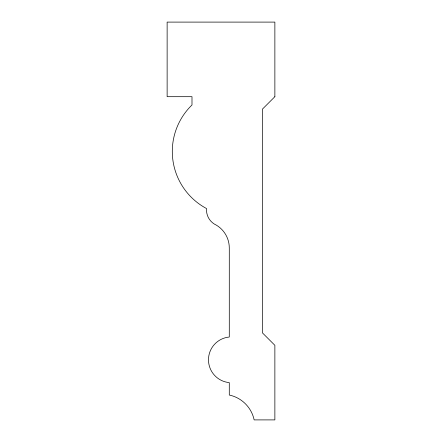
<?xml version="1.0" encoding="UTF-8"?>
<svg xmlns="http://www.w3.org/2000/svg" width="442" height="442" viewBox="0 0 442 442"><rect width="100%" height="100%" fill="white"/><g stroke="black" fill="none" stroke-linecap="round" stroke-linejoin="round"><path stroke-width="0.66" d="M274.869 96.688L262.438 109.119L262.438 332.881L274.869 345.312L274.869 419.9L254.15 419.9A32.321 32.321 0 0 0 229.287 395.037L229.287 382.606A22.885 22.885 0 0 1 229.287 337.025L229.287 247.951A26.575 26.575 0 0 0 214.309 224.039A16.558 16.558 0 0 1 206.563 208.569A64.72 64.72 0 0 1 191.994 104.975L191.994 96.688L167.131 96.688L167.131 22.1L274.869 22.1L274.869 96.688"/></g></svg>
